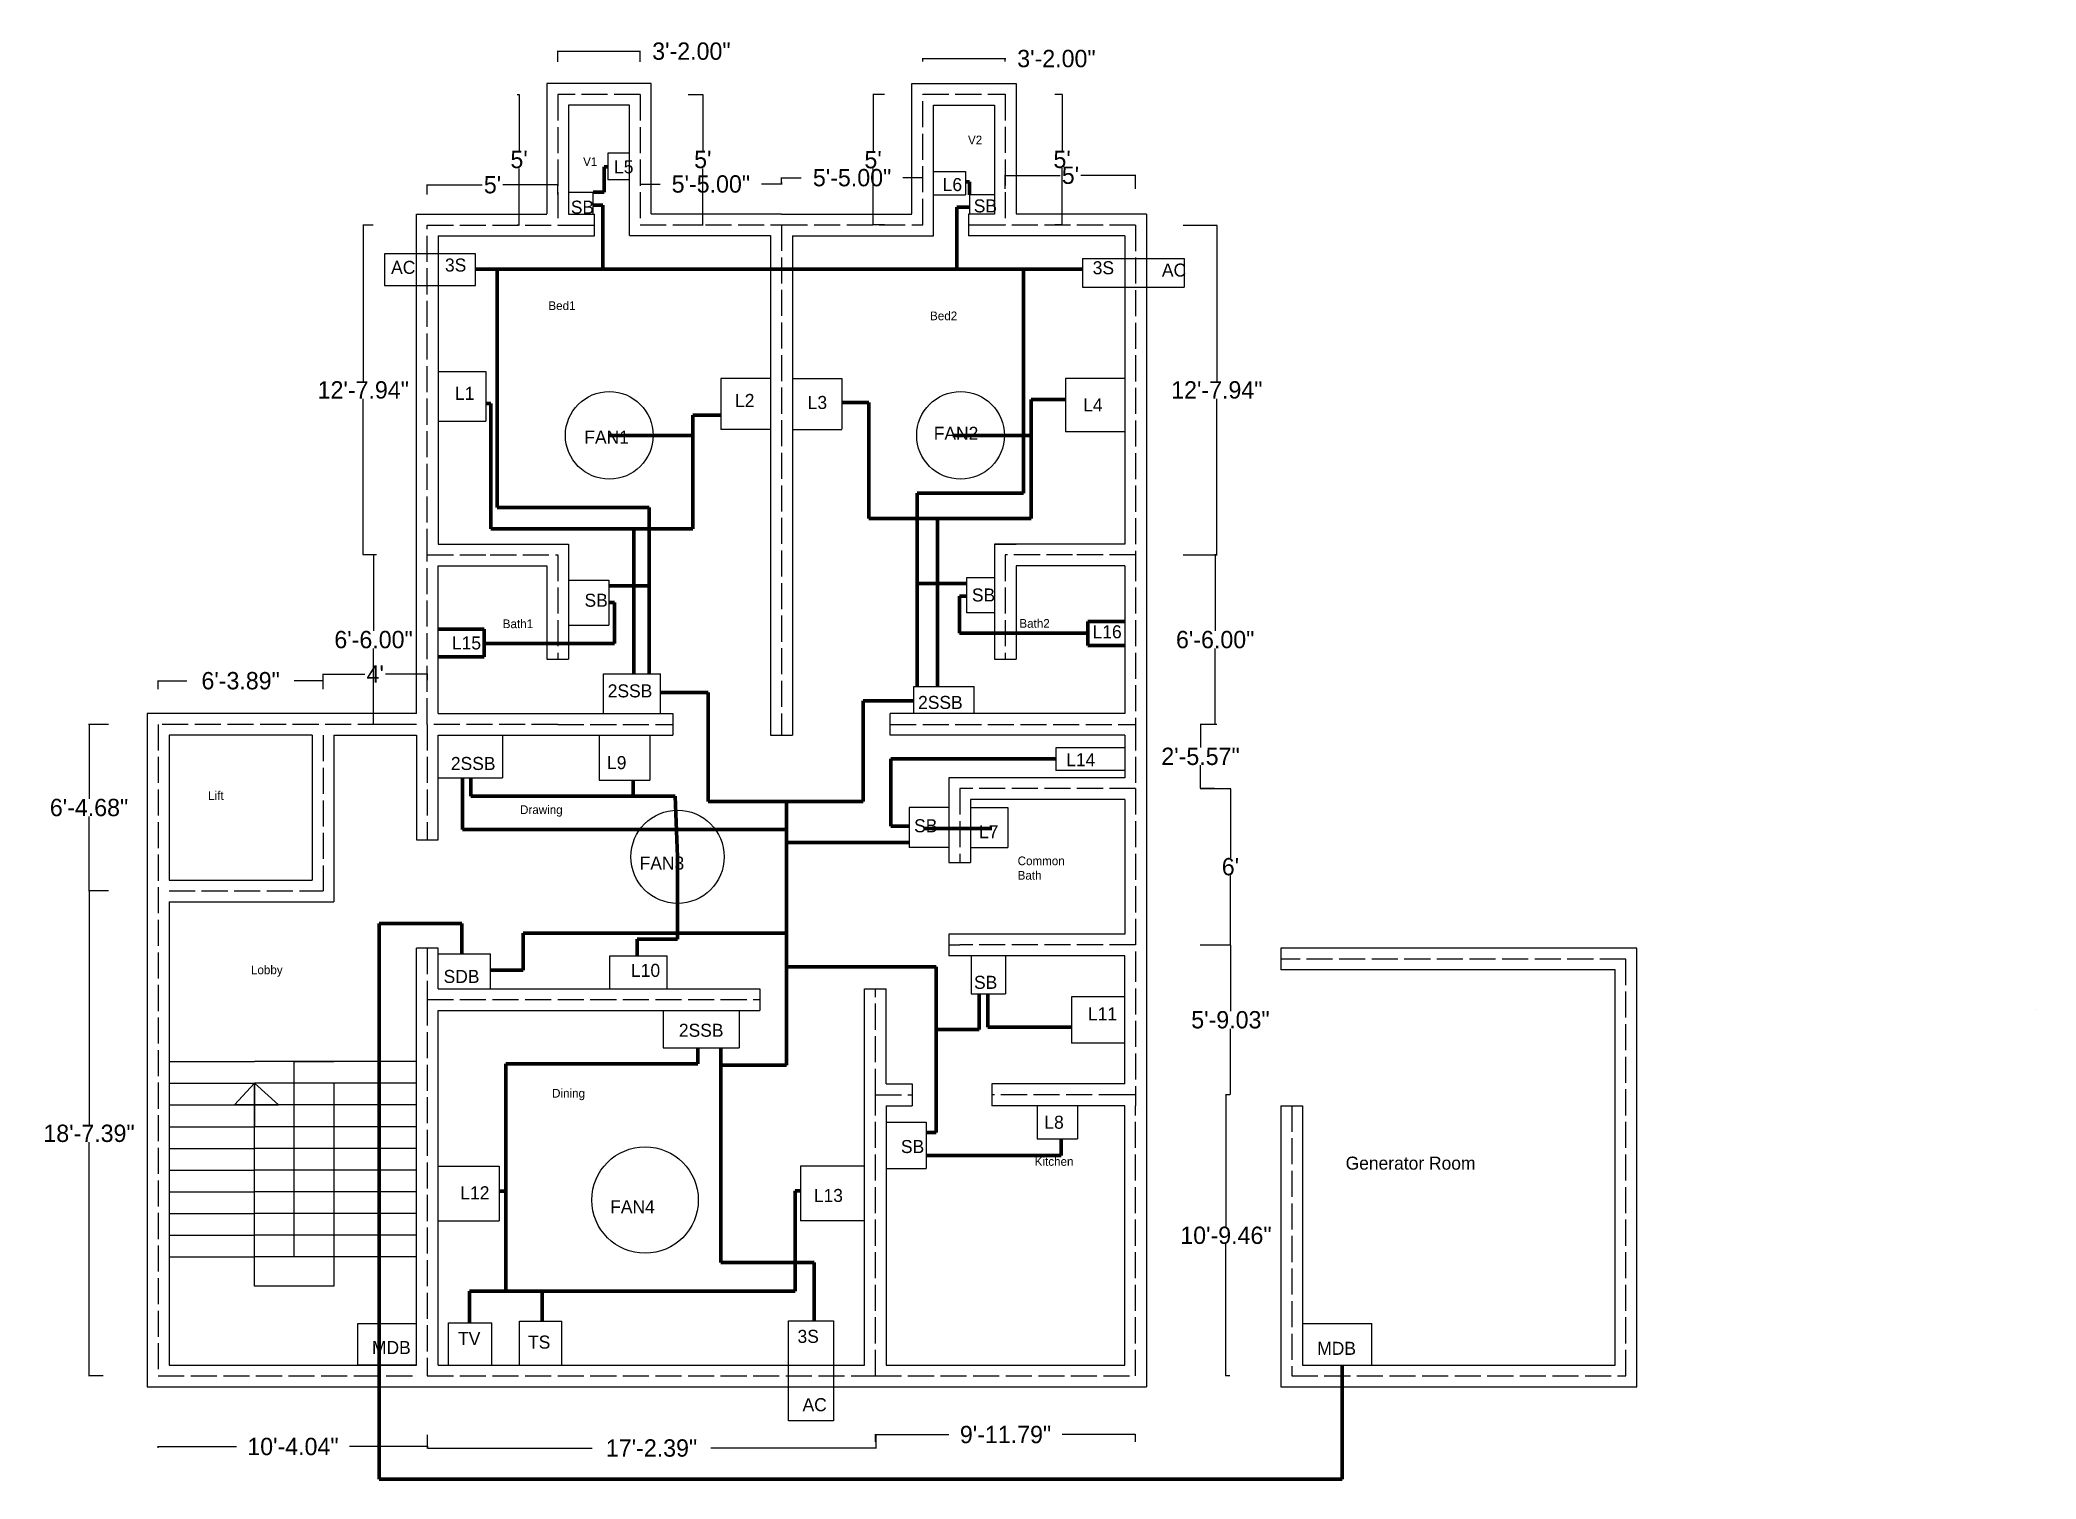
# Model space of a CAD drawing. Header units: inches. Extents: x -130 to 789, y -40 to 623.
import ezdxf

# ---------------------------------------------------------------- set-up
doc = ezdxf.new("R2010")
doc.units = ezdxf.units.IN
doc.header["$MEASUREMENT"] = 0
doc.linetypes.add('ACAD_ISO02W100', pattern=[15, 12, -3])
doc.dimstyles.get("Standard").update_dxf_attribs({"dimtxt": 7.98, "dimasz": 0.18, "dimexe": 0.18, "dimexo": 0.0625, "dimgap": 0.09, "dimtad": 0, "dimtih": 1, "dimtoh": 1, "dimzin": 0, "dimdsep": 46, "dimlunit": 3, "dimtxsty": 'Standard', "dimcen": 0.09, "dimadec": 0, "dimazin": 0, "dimtfac": 1, "dimtofl": 0, "dimtmove": 0, "dimatfit": 3, "dimfxl": 1, "dimtolj": 1, "dimtzin": 0, "dimarcsym": 0})

# ---------------------------------------------------------------- blocks, each defined once
blk = doc.blocks.new('*D1')
at = {"color": 0, "lineweight": -2}
for p, q in [((-98.33, 307.8), (-107.5, 307.8)), ((-107.32, 307.62), (-107.32, 273.54)), ((-107.32, 231.31), (-107.32, 265.38)), ((-98.33, 231.13), (-107.5, 231.13))]:
    blk.add_line(p, q, dxfattribs=at)
at = {"color": 0}
for points in [[(-107.35, 307.62), (-107.29, 307.62), (-107.32, 307.8)], [(-107.35, 231.31), (-107.29, 231.31), (-107.32, 231.13)]]:
    blk.add_solid(points, dxfattribs=at)
at = {"layer": 'Defpoints', "color": 0}
for p in [(-107.32, 307.8), (-98.27, 307.8), (-98.27, 231.13)]:
    blk.add_point(p, dxfattribs=at)
at = {"color": 0, "insert": (-107.32, 269.46), "char_height": 7.98, "attachment_point": 5}
blk.add_mtext('\\A1;6\'-4.68"', dxfattribs=at)
blk = doc.blocks.new('*D2')
at = {"color": 0, "lineweight": -2}
for p, q in [((-75.49, 324), (-75.49, 328.04)), ((-75.31, 327.86), (-62.24, 327.86)), ((0.22, 327.86), (-12.85, 327.86)), ((0.4, 324), (0.4, 328.04))]:
    blk.add_line(p, q, dxfattribs=at)
at = {"color": 0}
for points in [[(-75.31, 327.89), (-75.31, 327.83), (-75.49, 327.86)], [(0.22, 327.89), (0.22, 327.83), (0.4, 327.86)]]:
    blk.add_solid(points, dxfattribs=at)
at = {"layer": 'Defpoints', "color": 0}
for p in [(-75.49, 323.94), (0.4, 327.86), (0.4, 323.94)]:
    blk.add_point(p, dxfattribs=at)
at = {"color": 0, "insert": (-37.55, 327.86), "char_height": 7.98, "attachment_point": 5}
blk.add_mtext('\\A1;6\'-3.89"', dxfattribs=at)
blk = doc.blocks.new('*D3')
at = {"color": 0, "lineweight": -2}
for p, q in [((-98.4, 231.13), (-107.5, 231.13)), ((-107.32, 230.95), (-107.32, 123.51)), ((-107.32, 7.92), (-107.32, 115.35)), ((-100.83, 7.74), (-107.5, 7.74))]:
    blk.add_line(p, q, dxfattribs=at)
at = {"color": 0}
for points in [[(-107.35, 230.95), (-107.29, 230.95), (-107.32, 231.13)], [(-107.35, 7.92), (-107.29, 7.92), (-107.32, 7.74)]]:
    blk.add_solid(points, dxfattribs=at)
at = {"layer": 'Defpoints', "color": 0}
for p in [(-107.32, 231.13), (-98.33, 231.13), (-100.77, 7.74)]:
    blk.add_point(p, dxfattribs=at)
at = {"color": 0, "insert": (-107.32, 119.43), "char_height": 7.98, "attachment_point": 5}
blk.add_mtext('\\A1;18\'-7.39"', dxfattribs=at)
blk = doc.blocks.new('*D4')
at = {"color": 0, "lineweight": -2}
for p, q in [((24.94, 385.8), (23.44, 385.8)), ((23.62, 385.62), (23.62, 350.88)), ((23.62, 307.98), (23.62, 342.72)), ((43.31, 307.8), (23.44, 307.8))]:
    blk.add_line(p, q, dxfattribs=at)
at = {"color": 0}
for points in [[(23.59, 385.62), (23.65, 385.62), (23.62, 385.8)], [(23.59, 307.98), (23.65, 307.98), (23.62, 307.8)]]:
    blk.add_solid(points, dxfattribs=at)
at = {"layer": 'Defpoints', "color": 0}
for p in [(25.01, 385.8), (23.62, 307.8), (43.37, 307.8)]:
    blk.add_point(p, dxfattribs=at)
at = {"color": 0, "insert": (23.62, 346.8), "char_height": 7.98, "attachment_point": 5}
blk.add_mtext('\\A1;6\'-6.00"', dxfattribs=at)
blk = doc.blocks.new('*D5')
at = {"color": 0, "lineweight": -2}
for p, q in [((0.4, 328.1), (0.4, 331.14)), ((0.58, 330.96), (19.65, 330.96)), ((48.22, 330.96), (29.14, 330.96)), ((48.4, 328.1), (48.4, 331.14))]:
    blk.add_line(p, q, dxfattribs=at)
at = {"color": 0}
for points in [[(0.58, 330.99), (0.58, 330.93), (0.4, 330.96)], [(48.22, 330.99), (48.22, 330.93), (48.4, 330.96)]]:
    blk.add_solid(points, dxfattribs=at)
at = {"layer": 'Defpoints', "color": 0}
for p in [(48.4, 330.96), (0.4, 328.04), (48.4, 328.04)]:
    blk.add_point(p, dxfattribs=at)
at = {"color": 0, "insert": (24.4, 330.96), "char_height": 7.98, "attachment_point": 5}
blk.add_mtext("\\A1;4'", dxfattribs=at)
blk = doc.blocks.new('*D6')
at = {"color": 0, "lineweight": -2}
for p, q in [((23.38, 537.74), (18.72, 537.74)), ((18.9, 537.56), (18.9, 465.85)), ((18.9, 385.98), (18.9, 457.69)), ((23.38, 385.8), (18.72, 385.8))]:
    blk.add_line(p, q, dxfattribs=at)
at = {"color": 0}
for points in [[(18.87, 537.56), (18.93, 537.56), (18.9, 537.74)], [(18.87, 385.98), (18.93, 385.98), (18.9, 385.8)]]:
    blk.add_solid(points, dxfattribs=at)
at = {"layer": 'Defpoints', "color": 0}
for p in [(18.9, 537.74), (23.44, 537.74), (23.44, 385.8)]:
    blk.add_point(p, dxfattribs=at)
at = {"color": 0, "insert": (18.9, 461.77), "char_height": 7.98, "attachment_point": 5}
blk.add_mtext('\\A1;12\'-7.94"', dxfattribs=at)
blk = doc.blocks.new('*D7')
at = {"color": 0, "lineweight": -2}
for p, q in [((48.37, 551.78), (48.37, 556.46)), ((48.55, 556.28), (73.62, 556.28)), ((108.19, 556.28), (83.11, 556.28)), ((108.37, 551.78), (108.37, 556.46))]:
    blk.add_line(p, q, dxfattribs=at)
at = {"color": 0}
for points in [[(48.55, 556.31), (48.55, 556.25), (48.37, 556.28)], [(108.19, 556.31), (108.19, 556.25), (108.37, 556.28)]]:
    blk.add_solid(points, dxfattribs=at)
at = {"layer": 'Defpoints', "color": 0}
for p in [(48.37, 551.72), (108.37, 556.28), (108.37, 551.72)]:
    blk.add_point(p, dxfattribs=at)
at = {"color": 0, "insert": (78.37, 556.28), "char_height": 7.98, "attachment_point": 5}
blk.add_mtext("\\A1;5'", dxfattribs=at)
blk = doc.blocks.new('*D8')
at = {"color": 0, "lineweight": -2}
for p, q in [((108.37, 612.96), (108.37, 617.94)), ((108.55, 617.76), (146.19, 617.76)), ((146.37, 612.96), (146.37, 617.94)), ((146.37, 617.76), (146.55, 617.76))]:
    blk.add_line(p, q, dxfattribs=at)
at = {"color": 0}
for points in [[(108.55, 617.79), (108.55, 617.73), (108.37, 617.76)], [(146.19, 617.79), (146.19, 617.73), (146.37, 617.76)]]:
    blk.add_solid(points, dxfattribs=at)
at = {"layer": 'Defpoints', "color": 0}
for p in [(146.37, 617.76), (108.37, 612.9), (146.37, 612.9)]:
    blk.add_point(p, dxfattribs=at)
at = {"color": 0, "insert": (169.91, 617.76), "char_height": 7.98, "attachment_point": 5}
blk.add_mtext('\\A1;3\'-2.00"', dxfattribs=at)
blk = doc.blocks.new('*D9')
at = {"color": 0, "lineweight": -2}
for p, q in [((89.7, 597.87), (90.78, 597.87)), ((90.6, 597.69), (90.6, 571.95)), ((90.6, 538.05), (90.6, 563.79)), ((89.7, 537.87), (90.78, 537.87))]:
    blk.add_line(p, q, dxfattribs=at)
at = {"color": 0}
for points in [[(90.57, 597.69), (90.63, 597.69), (90.6, 597.87)], [(90.57, 538.05), (90.63, 538.05), (90.6, 537.87)]]:
    blk.add_solid(points, dxfattribs=at)
at = {"layer": 'Defpoints', "color": 0}
for p in [(89.63, 597.87), (89.63, 537.87), (90.6, 537.87)]:
    blk.add_point(p, dxfattribs=at)
at = {"color": 0, "insert": (90.6, 567.87), "char_height": 7.98, "attachment_point": 5}
blk.add_mtext("\\A1;5'", dxfattribs=at)
blk = doc.blocks.new('*D10')
at = {"color": 0, "lineweight": -2}
for p, q in [((168.42, 597.87), (175.35, 597.87)), ((175.17, 597.69), (175.17, 571.95)), ((175.17, 538.05), (175.17, 563.79)), ((168.42, 537.87), (175.35, 537.87))]:
    blk.add_line(p, q, dxfattribs=at)
at = {"color": 0}
for points in [[(175.14, 597.69), (175.2, 597.69), (175.17, 597.87)], [(175.14, 538.05), (175.2, 538.05), (175.17, 537.87)]]:
    blk.add_solid(points, dxfattribs=at)
at = {"layer": 'Defpoints', "color": 0}
for p in [(168.36, 597.87), (168.36, 537.87), (175.17, 537.87)]:
    blk.add_point(p, dxfattribs=at)
at = {"color": 0, "insert": (175.17, 567.87), "char_height": 7.98, "attachment_point": 5}
blk.add_mtext("\\A1;5'", dxfattribs=at)
blk = doc.blocks.new('*D11')
at = {"color": 0, "lineweight": -2}
for p, q in [((146.37, 557.5), (146.37, 556.42)), ((146.55, 556.6), (155.5, 556.6)), ((211.19, 556.6), (202.23, 556.6)), ((211.37, 557.5), (211.37, 556.42))]:
    blk.add_line(p, q, dxfattribs=at)
at = {"color": 0}
for points in [[(146.55, 556.63), (146.55, 556.57), (146.37, 556.6)], [(211.19, 556.63), (211.19, 556.57), (211.37, 556.6)]]:
    blk.add_solid(points, dxfattribs=at)
at = {"layer": 'Defpoints', "color": 0}
for p in [(146.37, 557.57), (211.37, 557.57), (211.37, 556.6)]:
    blk.add_point(p, dxfattribs=at)
at = {"color": 0, "insert": (178.87, 556.6), "char_height": 7.98, "attachment_point": 5}
blk.add_mtext('\\A1;5\'-5.00"', dxfattribs=at)
blk = doc.blocks.new('*D12')
at = {"color": 0, "lineweight": -2}
for p, q in [((211.37, 556.48), (211.37, 559.69)), ((211.55, 559.51), (220.5, 559.51)), ((276.19, 559.51), (267.23, 559.51)), ((276.37, 556.48), (276.37, 559.69))]:
    blk.add_line(p, q, dxfattribs=at)
at = {"color": 0}
for points in [[(211.55, 559.54), (211.55, 559.48), (211.37, 559.51)], [(276.19, 559.54), (276.19, 559.48), (276.37, 559.51)]]:
    blk.add_solid(points, dxfattribs=at)
at = {"layer": 'Defpoints', "color": 0}
for p in [(211.37, 556.42), (276.37, 559.51), (276.37, 556.42)]:
    blk.add_point(p, dxfattribs=at)
at = {"color": 0, "insert": (243.87, 559.51), "char_height": 7.98, "attachment_point": 5}
blk.add_mtext('\\A1;5\'-5.00"', dxfattribs=at)
blk = doc.blocks.new('*D13')
at = {"color": 0, "lineweight": -2}
for p, q in [((258.81, 597.8), (253.35, 597.8)), ((253.53, 597.62), (253.53, 571.88)), ((253.53, 537.98), (253.53, 563.72)), ((258.81, 537.8), (253.35, 537.8))]:
    blk.add_line(p, q, dxfattribs=at)
at = {"color": 0}
for points in [[(253.5, 597.62), (253.56, 597.62), (253.53, 597.8)], [(253.5, 537.98), (253.56, 537.98), (253.53, 537.8)]]:
    blk.add_solid(points, dxfattribs=at)
at = {"layer": 'Defpoints', "color": 0}
for p in [(253.53, 597.8), (258.88, 597.8), (258.88, 537.8)]:
    blk.add_point(p, dxfattribs=at)
at = {"color": 0, "insert": (253.53, 567.8), "char_height": 7.98, "attachment_point": 5}
blk.add_mtext("\\A1;5'", dxfattribs=at)
blk = doc.blocks.new('*D14')
at = {"color": 0, "lineweight": -2}
for p, q in [((276.37, 612.97), (276.37, 614.54)), ((276.55, 614.36), (314.19, 614.36)), ((314.37, 612.97), (314.37, 614.54)), ((314.37, 614.36), (314.55, 614.36))]:
    blk.add_line(p, q, dxfattribs=at)
at = {"color": 0}
for points in [[(276.55, 614.39), (276.55, 614.33), (276.37, 614.36)], [(314.19, 614.39), (314.19, 614.33), (314.37, 614.36)]]:
    blk.add_solid(points, dxfattribs=at)
at = {"layer": 'Defpoints', "color": 0}
for p in [(276.37, 612.9), (314.37, 614.36), (314.37, 612.9)]:
    blk.add_point(p, dxfattribs=at)
at = {"color": 0, "insert": (337.91, 614.36), "char_height": 7.98, "attachment_point": 5}
blk.add_mtext('\\A1;3\'-2.00"', dxfattribs=at)
blk = doc.blocks.new('*D15')
at = {"color": 0, "lineweight": -2}
for p, q in [((337.18, 597.93), (340.7, 597.93)), ((340.52, 597.75), (340.52, 572.01)), ((340.52, 538.11), (340.52, 563.85)), ((337.18, 537.93), (340.7, 537.93))]:
    blk.add_line(p, q, dxfattribs=at)
at = {"color": 0}
for points in [[(340.49, 597.75), (340.55, 597.75), (340.52, 597.93)], [(340.49, 538.11), (340.55, 538.11), (340.52, 537.93)]]:
    blk.add_solid(points, dxfattribs=at)
at = {"layer": 'Defpoints', "color": 0}
for p in [(337.12, 597.93), (337.12, 537.93), (340.52, 537.93)]:
    blk.add_point(p, dxfattribs=at)
at = {"color": 0, "insert": (340.52, 567.93), "char_height": 7.98, "attachment_point": 5}
blk.add_mtext("\\A1;5'", dxfattribs=at)
blk = doc.blocks.new('*D16')
at = {"color": 0, "lineweight": -2}
for p, q in [((314.37, 554.37), (314.37, 560.8)), ((314.55, 560.62), (339.62, 560.62)), ((374.19, 560.62), (349.11, 560.62)), ((374.37, 554.37), (374.37, 560.8))]:
    blk.add_line(p, q, dxfattribs=at)
at = {"color": 0}
for points in [[(314.55, 560.65), (314.55, 560.59), (314.37, 560.62)], [(374.19, 560.65), (374.19, 560.59), (374.37, 560.62)]]:
    blk.add_solid(points, dxfattribs=at)
at = {"layer": 'Defpoints', "color": 0}
for p in [(374.37, 560.62), (314.37, 554.31), (374.37, 554.31)]:
    blk.add_point(p, dxfattribs=at)
at = {"color": 0, "insert": (344.37, 560.62), "char_height": 7.98, "attachment_point": 5}
blk.add_mtext("\\A1;5'", dxfattribs=at)
blk = doc.blocks.new('*D17')
at = {"color": 0, "lineweight": -2}
for p, q in [((396.25, 537.74), (411.91, 537.74)), ((411.73, 537.56), (411.73, 465.85)), ((411.73, 385.98), (411.73, 457.69)), ((396.25, 385.8), (411.91, 385.8))]:
    blk.add_line(p, q, dxfattribs=at)
at = {"color": 0}
for points in [[(411.7, 537.56), (411.76, 537.56), (411.73, 537.74)], [(411.7, 385.98), (411.76, 385.98), (411.73, 385.8)]]:
    blk.add_solid(points, dxfattribs=at)
at = {"layer": 'Defpoints', "color": 0}
for p in [(396.19, 537.74), (396.19, 385.8), (411.73, 385.8)]:
    blk.add_point(p, dxfattribs=at)
at = {"color": 0, "insert": (411.73, 461.77), "char_height": 7.98, "attachment_point": 5}
blk.add_mtext('\\A1;12\'-7.94"', dxfattribs=at)
blk = doc.blocks.new('*D18')
at = {"color": 0, "lineweight": -2}
for p, q in [((411.67, 385.8), (410.79, 385.8)), ((410.97, 385.62), (410.97, 350.88)), ((410.97, 307.98), (410.97, 342.72)), ((411.67, 307.8), (410.79, 307.8))]:
    blk.add_line(p, q, dxfattribs=at)
at = {"color": 0}
for points in [[(410.94, 385.62), (411, 385.62), (410.97, 385.8)], [(410.94, 307.98), (411, 307.98), (410.97, 307.8)]]:
    blk.add_solid(points, dxfattribs=at)
at = {"layer": 'Defpoints', "color": 0}
for p in [(411.73, 385.8), (410.97, 307.8), (411.73, 307.8)]:
    blk.add_point(p, dxfattribs=at)
at = {"color": 0, "insert": (410.97, 346.8), "char_height": 7.98, "attachment_point": 5}
blk.add_mtext('\\A1;6\'-6.00"', dxfattribs=at)
blk = doc.blocks.new('*D19')
at = {"color": 0, "lineweight": -2}
for p, q in [((410.73, 307.8), (404.05, 307.8)), ((404.23, 307.62), (404.23, 297.1)), ((404.23, 278.41), (404.23, 288.94)), ((410.73, 278.23), (404.05, 278.23))]:
    blk.add_line(p, q, dxfattribs=at)
at = {"color": 0}
for points in [[(404.2, 307.62), (404.26, 307.62), (404.23, 307.8)], [(404.2, 278.41), (404.26, 278.41), (404.23, 278.23)]]:
    blk.add_solid(points, dxfattribs=at)
at = {"layer": 'Defpoints', "color": 0}
for p in [(410.79, 307.8), (404.23, 278.23), (410.79, 278.23)]:
    blk.add_point(p, dxfattribs=at)
at = {"color": 0, "insert": (404.23, 293.02), "char_height": 7.98, "attachment_point": 5}
blk.add_mtext('\\A1;2\'-5.57"', dxfattribs=at)
blk = doc.blocks.new('*D20')
at = {"color": 0, "lineweight": -2}
for p, q in [((404.11, 278.23), (418.18, 278.23)), ((418, 278.05), (418, 246.31)), ((418, 206.41), (418, 238.15)), ((404.11, 206.23), (418.18, 206.23))]:
    blk.add_line(p, q, dxfattribs=at)
at = {"color": 0}
for points in [[(417.97, 278.05), (418.03, 278.05), (418, 278.23)], [(417.97, 206.41), (418.03, 206.41), (418, 206.23)]]:
    blk.add_solid(points, dxfattribs=at)
at = {"layer": 'Defpoints', "color": 0}
for p in [(404.05, 278.23), (404.05, 206.23), (418, 206.23)]:
    blk.add_point(p, dxfattribs=at)
at = {"color": 0, "insert": (418, 242.23), "char_height": 7.98, "attachment_point": 5}
blk.add_mtext("\\A1;6'", dxfattribs=at)
blk = doc.blocks.new('*D21')
at = {"color": 0, "lineweight": -2}
for p, q in [((417.94, 206.23), (417.82, 206.23)), ((418, 206.05), (418, 175.8)), ((418, 137.38), (418, 167.64)), ((417.94, 137.2), (417.82, 137.2))]:
    blk.add_line(p, q, dxfattribs=at)
at = {"color": 0}
for points in [[(417.97, 206.05), (418.03, 206.05), (418, 206.23)], [(417.97, 137.38), (418.03, 137.38), (418, 137.2)]]:
    blk.add_solid(points, dxfattribs=at)
at = {"layer": 'Defpoints', "color": 0}
for p in [(418, 206.23), (418, 137.2), (418, 137.2)]:
    blk.add_point(p, dxfattribs=at)
at = {"color": 0, "insert": (418, 171.72), "char_height": 7.98, "attachment_point": 5}
blk.add_mtext('\\A1;5\'-9.03"', dxfattribs=at)
blk = doc.blocks.new('*D22')
at = {"color": 0, "lineweight": -2}
for p, q in [((417.76, 137.2), (415.75, 137.2)), ((415.93, 137.02), (415.93, 76.55)), ((415.93, 7.92), (415.93, 68.39)), ((417.76, 7.74), (415.75, 7.74))]:
    blk.add_line(p, q, dxfattribs=at)
at = {"color": 0}
for points in [[(415.9, 137.02), (415.96, 137.02), (415.93, 137.2)], [(415.9, 7.92), (415.96, 7.92), (415.93, 7.74)]]:
    blk.add_solid(points, dxfattribs=at)
at = {"layer": 'Defpoints', "color": 0}
for p in [(417.82, 137.2), (415.93, 7.74), (417.82, 7.74)]:
    blk.add_point(p, dxfattribs=at)
at = {"color": 0, "insert": (415.93, 72.47), "char_height": 7.98, "attachment_point": 5}
blk.add_mtext('\\A1;10\'-9.46"', dxfattribs=at)
blk = doc.blocks.new('*D23')
at = {"color": 0, "lineweight": -2}
for p, q in [((254.58, -22.66), (254.58, -19.09)), ((254.76, -19.27), (288.45, -19.27)), ((374.19, -19.27), (340.5, -19.27)), ((374.37, -22.66), (374.37, -19.09))]:
    blk.add_line(p, q, dxfattribs=at)
at = {"color": 0}
for points in [[(254.76, -19.24), (254.76, -19.3), (254.58, -19.27)], [(374.19, -19.24), (374.19, -19.3), (374.37, -19.27)]]:
    blk.add_solid(points, dxfattribs=at)
at = {"layer": 'Defpoints', "color": 0}
for p in [(254.58, -19.27), (254.58, -22.72), (374.37, -22.72)]:
    blk.add_point(p, dxfattribs=at)
at = {"color": 0, "insert": (314.48, -19.27), "char_height": 7.98, "attachment_point": 5}
blk.add_mtext('\\A1;9\'-11.79"', dxfattribs=at)
blk = doc.blocks.new('*D24')
at = {"color": 0, "lineweight": -2}
for p, q in [((48.37, -19.31), (48.37, -25.66)), ((48.55, -25.48), (124.21, -25.48)), ((254.58, -25.48), (178.92, -25.48)), ((254.76, -19.31), (254.76, -25.66))]:
    blk.add_line(p, q, dxfattribs=at)
at = {"color": 0}
for points in [[(48.55, -25.45), (48.55, -25.51), (48.37, -25.48)], [(254.58, -25.45), (254.58, -25.51), (254.76, -25.48)]]:
    blk.add_solid(points, dxfattribs=at)
at = {"layer": 'Defpoints', "color": 0}
for p in [(48.37, -19.24), (48.37, -25.48), (254.76, -19.24)]:
    blk.add_point(p, dxfattribs=at)
at = {"color": 0, "insert": (151.57, -25.48), "char_height": 7.98, "attachment_point": 5}
blk.add_mtext('\\A1;17\'-2.39"', dxfattribs=at)
blk = doc.blocks.new('*D25')
at = {"color": 0, "lineweight": -2}
for p, q in [((-75.49, -25.39), (-75.49, -24.61)), ((-75.31, -24.79), (-39.5, -24.79)), ((48.37, -24.79), (12.55, -24.79)), ((48.55, -25.39), (48.55, -24.61))]:
    blk.add_line(p, q, dxfattribs=at)
at = {"color": 0}
for points in [[(-75.31, -24.76), (-75.31, -24.82), (-75.49, -24.79)], [(48.37, -24.76), (48.37, -24.82), (48.55, -24.79)]]:
    blk.add_solid(points, dxfattribs=at)
at = {"layer": 'Defpoints', "color": 0}
for p in [(-75.49, -24.79), (-75.49, -25.45), (48.55, -25.45)]:
    blk.add_point(p, dxfattribs=at)
at = {"color": 0, "insert": (-13.47, -24.79), "char_height": 7.98, "attachment_point": 5}
blk.add_mtext('\\A1;10\'-4.04"', dxfattribs=at)

msp = doc.modelspace()

# ---------------------------------------------------------------- linework, layer by layer
for p, q in [((151.369, 602.865), (103.369, 602.865)), ((103.369, 602.865), (103.369, 542.865)), ((151.369, 542.865), (151.369, 602.865)), ((271.369, 542.928), (271.369, 602.928)), ((271.369, 602.928), (319.369, 602.928)), ((319.369, 602.928), (319.369, 542.928)), ((319.369, 602.928), (319.369, 542.928)), ((319.369, 602.928), (319.369, 542.928)), ((141.369, 592.865), (113.369, 592.865)), ((113.369, 592.865), (113.369, 542.74)), ((141.369, 532.865), (141.369, 592.865)), ((281.369, 532.803), (281.369, 592.928)), ((281.369, 592.928), (309.369, 592.928)), ((309.369, 592.928), (309.369, 542.74)), ((131.518, 570.883), (131.518, 558.502)), ((141.369, 570.883), (131.518, 570.883)), ((281.369, 562.347), (296.102, 562.347)), ((296.102, 562.347), (296.102, 551.62)), ((113.369, 552.816), (124.66, 552.816)), ((124.66, 542.74), (124.66, 552.816)), ((141.369, 558.502), (131.518, 558.502)), ((281.369, 551.62), (296.102, 551.62)), ((309.369, 551.62), (297.877, 551.62)), ((297.877, 551.62), (297.877, 542.74)), ((43.369, 312.803), (43.369, 542.74)), ((43.369, 542.74), (103.369, 542.74)), ((103.369, 542.865), (103.369, 542.865)), ((113.369, 542.74), (125.369, 542.74)), ((125.369, 532.74), (125.369, 542.74)), ((151.369, 542.865), (211.369, 542.865)), ((211.369, 542.803), (271.369, 542.803)), ((309.369, 542.74), (297.369, 542.74)), ((297.369, 542.74), (297.369, 532.74)), ((379.369, 542.74), (319.369, 542.74)), ((379.369, 542.74), (379.369, 542.74)), ((379.369, 542.74), (379.369, 542.74)), ((379.369, 542.74), (379.369, 283.233)), ((108.369, 537.74), (113.369, 537.74)), ((141.369, 532.865), (206.369, 532.865)), ((206.369, 532.865), (206.369, 302.803)), ((314.369, 537.74), (309.369, 537.74)), ((70.605, 524.457), (28.71, 524.457)), ((28.71, 524.457), (28.71, 509.939)), ((53.369, 532.74), (113.369, 532.74)), ((53.369, 532.74), (53.369, 390.803)), ((70.605, 509.939), (70.605, 524.457)), ((113.369, 532.74), (113.369, 532.74)), ((113.369, 532.74), (125.369, 532.74)), ((216.369, 532.803), (281.369, 532.803)), ((216.369, 532.803), (216.369, 302.803)), ((309.369, 532.74), (297.369, 532.74)), ((369.369, 532.74), (309.369, 532.74)), ((369.369, 532.74), (369.369, 390.803)), ((349.906, 522.351), (396.717, 522.351)), ((349.906, 522.351), (349.906, 509.114)), ((396.717, 522.351), (396.717, 509.114)), ((28.71, 509.939), (70.605, 509.939)), ((349.906, 509.114), (396.717, 509.114)), ((53.369, 470.331), (75.312, 470.331)), ((75.312, 470.331), (75.312, 447.42)), ((183.45, 467.058), (183.45, 443.601)), ((206.369, 467.058), (183.45, 467.058)), ((216.369, 467.096), (239.193, 467.096)), ((239.193, 467.096), (239.193, 443.69)), ((342.15, 467.058), (342.15, 442.539)), ((369.369, 467.058), (342.15, 467.058)), ((53.369, 447.42), (75.312, 447.42)), ((206.369, 443.601), (183.45, 443.601)), ((216.369, 443.601), (239.193, 443.601)), ((369.369, 442.539), (342.15, 442.539)), ((53.369, 390.803), (77.369, 390.803)), ((77.369, 390.803), (113.369, 390.803)), ((103.369, 390.803), (113.369, 390.803)), ((113.369, 390.803), (113.369, 337.803)), ((309.369, 390.803), (319.369, 390.803)), ((345.369, 390.803), (309.369, 390.803)), ((309.369, 390.803), (309.369, 337.803)), ((369.369, 390.803), (345.369, 390.803)), ((25.007, 385.803), (25.007, 385.803)), ((25.007, 385.803), (25.007, 385.803)), ((25.007, 385.803), (25.007, 385.803)), ((25.007, 385.803), (25.007, 385.803)), ((53.369, 380.803), (77.369, 380.803)), ((53.369, 312.803), (53.369, 380.803)), ((77.369, 380.803), (103.369, 380.803)), ((103.369, 380.803), (103.369, 337.803)), ((345.369, 380.803), (319.369, 380.803)), ((319.369, 380.803), (319.369, 337.803)), ((369.369, 380.803), (345.369, 380.803)), ((369.369, 380.803), (369.369, 312.803)), ((113.369, 374.27), (131.892, 374.27)), ((131.892, 374.27), (131.892, 353.405)), ((309.369, 375.241), (296.586, 375.241)), ((296.586, 375.241), (296.586, 359.228)), ((309.369, 359.228), (296.586, 359.228)), ((113.369, 353.405), (131.892, 353.405)), ((103.369, 337.803), (113.369, 337.803)), ((129.463, 331.083), (155.698, 331.083)), ((129.463, 312.803), (129.463, 331.083)), ((155.698, 312.803), (155.698, 331.083)), ((309.369, 337.803), (319.369, 337.803)), ((272.295, 325.26), (299.987, 325.26)), ((272.295, 312.803), (272.295, 325.26)), ((299.987, 312.803), (299.987, 325.26)), ((43.369, 312.803), (-80.493, 312.803)), ((-80.493, 312.803), (-80.493, 2.74)), ((53.369, 312.803), (103.369, 312.803)), ((103.369, 312.803), (113.369, 312.803)), ((113.369, 312.803), (161.369, 312.803)), ((161.369, 312.803), (161.369, 302.803)), ((369.369, 312.803), (261.369, 312.803)), ((261.369, 302.803), (261.369, 312.803)), ((369.369, 307.803), (369.369, 307.803)), ((369.369, 307.803), (369.369, 307.803)), ((-4.601, 302.803), (-70.493, 302.803)), ((-70.493, 302.803), (-70.493, 236.127)), ((-4.601, 302.803), (-4.601, 236.127)), ((5.399, 302.803), (5.399, 226.127)), ((5.399, 302.803), (43.369, 302.803)), ((43.369, 302.803), (43.369, 254.597)), ((53.369, 302.803), (161.369, 302.803)), ((53.369, 254.597), (53.369, 302.803)), ((83.047, 302.803), (83.047, 283.191)), ((127.4, 302.803), (127.4, 282.142)), ((150.729, 302.803), (150.729, 282.142)), ((206.369, 302.803), (216.369, 302.803)), ((369.369, 302.803), (261.369, 302.803)), ((369.369, 296.952), (337.571, 296.952)), ((337.571, 296.952), (337.571, 286.524)), ((369.369, 302.803), (369.369, 283.233)), ((374.369, 295.518), (374.369, 295.518)), ((369.369, 286.524), (337.571, 286.524)), ((53.369, 283.191), (83.047, 283.191)), ((127.4, 282.142), (150.729, 282.142)), ((369.369, 283.233), (288.381, 283.233)), ((288.381, 283.233), (288.381, 244.233)), ((379.369, 283.233), (379.369, 201.233)), ((288.381, 269.482), (270.104, 269.482)), ((270.104, 269.482), (270.104, 251.06)), ((369.369, 273.233), (298.381, 273.233)), ((298.381, 273.233), (298.381, 244.233)), ((298.381, 269.482), (315.607, 269.482)), ((315.607, 269.482), (315.607, 251.06)), ((369.369, 273.233), (369.369, 211.233)), ((43.369, 254.597), (48.369, 254.597)), ((48.369, 254.597), (53.369, 254.597)), ((288.381, 251.06), (270.104, 251.06)), ((298.381, 251.06), (315.607, 251.06)), ((288.381, 244.233), (298.381, 244.233)), ((-70.493, 236.127), (-4.601, 236.127)), ((-70.493, 226.127), (-70.493, 12.74)), ((-70.493, 226.127), (5.399, 226.127)), ((43.369, 12.74), (43.369, 204.74)), ((53.369, 204.74), (43.369, 204.74)), ((53.369, 186.078), (53.369, 204.74)), ((53.369, 202.19), (67.838, 202.19)), ((67.838, 202.19), (77.459, 202.19)), ((77.459, 186.078), (77.459, 202.19)), ((298.381, 211.233), (288.381, 211.233)), ((288.381, 211.233), (288.381, 201.233)), ((288.381, 206.233), (293.381, 206.233)), ((293.381, 206.233), (293.381, 206.233)), ((369.369, 211.233), (298.381, 211.233)), ((605.023, 204.705), (441.204, 204.705)), ((441.204, 204.705), (441.204, 194.705)), ((605.023, 2.74), (605.023, 204.705)), ((132.312, 201.2), (158.71, 201.2)), ((132.312, 186.078), (132.312, 201.2)), ((158.71, 186.078), (158.71, 201.2)), ((369.369, 201.233), (288.381, 201.233)), ((298.608, 201.233), (298.608, 183.73)), ((314.485, 201.233), (314.485, 183.73)), ((369.369, 142.199), (369.369, 201.233)), ((379.369, 201.233), (379.369, 2.74)), ((595.023, 194.705), (441.204, 194.705)), ((595.023, 12.74), (595.023, 194.705)), ((53.369, 186.078), (201.369, 186.078)), ((201.369, 186.078), (201.369, 176.078)), ((249.581, 12.74), (249.581, 186.078)), ((249.581, 186.078), (259.581, 186.078)), ((259.581, 142.199), (259.581, 186.078)), ((53.369, 12.74), (53.369, 176.078)), ((53.369, 176.078), (201.369, 176.078)), ((156.871, 176.078), (156.871, 158.774)), ((191.853, 176.078), (191.853, 158.774)), ((298.608, 183.73), (314.485, 183.73)), ((344.858, 182.351), (344.858, 160.977)), ((369.369, 182.351), (344.858, 182.351)), ((788.778, 176.388), (788.778, 176.388)), ((156.871, 158.774), (191.853, 158.774)), ((369.369, 160.977), (344.858, 160.977)), ((-70.493, 152.532), (-31.172, 152.532)), ((43.369, 152.532), (-31.172, 152.532)), ((-12.901, 62.532), (-12.901, 152.532)), ((-12.901, 152.532), (5.369, 152.532)), ((-70.493, 142.532), (-31.172, 142.532)), ((-31.172, 142.532), (-40.319, 132.532)), ((43.369, 142.532), (-31.172, 142.532)), ((-31.172, 62.532), (-31.172, 142.532)), ((-31.172, 142.532), (-31.172, 132.532)), ((-31.172, 142.532), (-31.172, 132.532)), ((-20.09, 132.532), (-31.172, 142.532)), ((-31.172, 142.532), (-31.172, 132.532)), ((5.369, 142.532), (5.369, 49.033)), ((259.581, 142.199), (271.581, 142.199)), ((271.581, 142.199), (271.581, 132.199)), ((369.369, 142.199), (308.137, 142.199)), ((308.137, 142.199), (308.137, 132.199)), ((-70.493, 132.532), (-31.172, 132.532)), ((-31.172, 132.532), (-40.319, 132.532)), ((-40.319, 132.532), (-40.319, 132.532)), ((43.369, 132.532), (-31.172, 132.532)), ((-31.172, 132.532), (-31.172, 122.532)), ((-31.172, 132.532), (-20.09, 132.532)), ((259.581, 132.199), (271.581, 132.199)), ((259.581, 132.199), (259.581, 12.74)), ((369.369, 132.199), (308.137, 132.199)), ((329.014, 132.199), (329.014, 116.967)), ((347.546, 132.199), (347.546, 116.967)), ((374.369, 137.199), (369.369, 137.199)), ((369.369, 12.74), (369.369, 132.199)), ((441.204, 132.199), (441.204, 2.74)), ((441.204, 132.199), (451.204, 132.199)), ((451.204, 132.199), (451.204, 12.74)), ((-70.493, 122.532), (-31.172, 122.532)), ((43.369, 122.532), (-31.172, 122.532)), ((-31.172, 122.532), (-31.172, 122.532)), ((259.581, 124.644), (272.179, 124.644)), ((272.179, 124.644), (278.009, 124.644)), ((278.009, 124.644), (278.009, 103.292)), ((-70.493, 112.532), (-31.172, 112.532)), ((43.369, 112.532), (-31.172, 112.532)), ((329.014, 116.967), (347.546, 116.967)), ((-70.493, 102.532), (-31.172, 102.532)), ((43.369, 102.532), (-31.172, 102.532)), ((53.369, 104.29), (81.379, 104.29)), ((81.379, 104.29), (81.379, 79.151)), ((220.113, 104.29), (220.113, 79.151)), ((249.581, 104.29), (220.113, 104.29)), ((259.581, 103.292), (278.009, 103.292)), ((-70.493, 92.532), (-31.172, 92.532)), ((43.369, 92.532), (-31.172, 92.532)), ((-70.493, 82.532), (-31.172, 82.532)), ((43.369, 82.532), (-31.172, 82.532)), ((53.369, 79.151), (81.379, 79.151)), ((249.581, 79.151), (220.113, 79.151)), ((-70.493, 72.532), (-31.172, 72.532)), ((43.369, 72.532), (-31.172, 72.532)), ((-70.493, 62.532), (-31.172, 62.532)), ((43.369, 62.532), (-31.172, 62.532)), ((-31.172, 49.033), (-31.172, 62.532)), ((5.369, 49.033), (-31.172, 49.033)), ((16.377, 12.74), (16.377, 31.97)), ((16.377, 31.97), (43.369, 31.97)), ((58.096, 32.24), (78.064, 32.24)), ((58.096, 12.74), (58.096, 32.24)), ((78.064, 12.74), (78.064, 32.24)), ((90.736, 33.007), (110.32, 33.007)), ((90.736, 12.74), (90.736, 33.007)), ((110.32, 12.74), (110.32, 33.007)), ((214.534, 33.194), (235.28, 33.194)), ((214.534, -12.853), (214.534, 33.194)), ((235.28, 33.194), (235.28, -12.853)), ((451.204, 31.97), (483.086, 31.97)), ((483.086, 12.74), (483.086, 31.97)), ((-70.493, 12.74), (43.369, 12.74)), ((53.369, 12.74), (249.581, 12.74)), ((254.581, 12.74), (254.581, 12.74)), ((259.581, 12.74), (369.369, 12.74)), ((451.204, 12.74), (595.023, 12.74)), ((-80.493, 2.74), (43.369, 2.74)), ((43.369, 2.74), (379.369, 2.74)), ((441.204, 2.74), (605.023, 2.74)), ((235.28, -12.853), (214.534, -12.853))]:
    msp.add_line(p, q)
at = {"linetype": 'ACAD_ISO02W100'}
for p, q in [((108.369, 597.865), (108.369, 537.74)), ((146.369, 597.865), (108.369, 597.865)), ((146.369, 597.865), (146.369, 537.865)), ((276.369, 537.803), (276.369, 597.928)), ((276.369, 597.928), (314.369, 597.928)), ((314.369, 597.928), (314.369, 537.74)), ((48.369, 385.803), (48.369, 537.74)), ((48.369, 537.74), (108.369, 537.74)), ((113.369, 537.74), (125.369, 537.74)), ((146.369, 537.865), (211.369, 537.865)), ((211.369, 537.865), (211.369, 302.803)), ((211.369, 537.803), (276.369, 537.803)), ((309.369, 537.74), (297.369, 537.74)), ((374.369, 537.74), (314.369, 537.74)), ((374.369, 537.74), (374.369, 385.803)), ((48.369, 385.803), (77.369, 385.803)), ((48.369, 307.803), (48.369, 385.803)), ((77.369, 385.803), (108.369, 385.803)), ((108.369, 385.803), (108.369, 337.803)), ((345.369, 385.803), (314.369, 385.803)), ((314.369, 385.803), (314.369, 337.803)), ((374.369, 385.803), (345.369, 385.803)), ((374.369, 385.803), (374.369, 307.803)), ((43.369, 307.803), (-75.493, 307.803)), ((-75.493, 307.803), (-75.493, 7.74)), ((108.369, 307.803), (48.369, 307.803)), ((48.369, 307.803), (48.369, 254.597)), ((108.369, 307.803), (161.369, 307.803)), ((261.369, 307.803), (374.369, 307.803)), ((374.369, 307.803), (374.369, 278.233)), ((0.399, 302.803), (0.399, 231.127)), ((374.369, 278.233), (293.381, 278.233)), ((293.381, 278.233), (293.381, 244.233)), ((374.369, 278.233), (374.369, 201.233)), ((-70.493, 231.127), (0.399, 231.127)), ((48.369, 204.74), (48.369, 181.078)), ((374.369, 206.233), (293.381, 206.233)), ((374.369, 201.233), (374.369, 132.199)), ((600.023, 199.705), (441.204, 199.705)), ((600.023, 7.74), (600.023, 199.705)), ((254.581, 137.199), (254.581, 186.078)), ((48.369, 181.078), (201.369, 181.078)), ((48.369, 181.078), (48.369, 7.74)), ((254.581, 7.74), (254.581, 137.199)), ((254.581, 137.199), (271.581, 137.199)), ((369.369, 137.199), (308.137, 137.199)), ((374.369, 7.74), (374.369, 132.199)), ((446.204, 132.199), (446.204, 7.74)), ((-75.493, 7.74), (43.369, 7.74)), ((48.369, 7.74), (254.581, 7.74)), ((254.581, 7.74), (374.369, 7.74)), ((446.204, 7.74), (600.023, 7.74))]:
    msp.add_line(p, q, dxfattribs=at)
at = {"color": 1, "lineweight": 211}
for p, q in [((129.735, 552.816), (129.735, 564.504)), ((131.518, 564.504), (129.735, 564.504)), ((124.66, 552.816), (129.735, 552.816)), ((296.102, 557.631), (297.877, 557.631)), ((297.877, 551.62), (297.877, 557.631)), ((75.312, 455.508), (75.912, 455.508)), ((75.912, 455.508), (77.134, 455.508)), ((77.663, 455.508), (77.134, 455.508)), ((77.663, 455.508), (77.663, 397.806)), ((170.505, 397.806), (170.505, 450.226)), ((183.45, 450.226), (170.505, 450.226)), ((239.193, 456.022), (251.585, 456.022)), ((251.585, 402.606), (251.585, 456.022)), ((326.346, 457.343), (331.195, 457.343)), ((326.346, 457.343), (326.346, 440.874)), ((331.195, 457.343), (337.267, 457.343)), ((342.15, 457.343), (337.267, 457.343)), ((170.505, 440.874), (132.111, 440.874)), ((326.346, 440.874), (290.181, 440.874)), ((326.346, 440.874), (326.346, 402.606)), ((77.663, 397.806), (120.396, 397.806)), ((120.396, 397.806), (143.425, 397.806)), ((143.425, 331.083), (143.425, 397.806)), ((143.425, 397.806), (170.505, 397.806)), ((283.236, 402.606), (251.585, 402.606)), ((326.346, 402.606), (283.236, 402.606)), ((283.236, 325.26), (283.236, 402.606)), ((131.892, 363.982), (134.507, 363.982)), ((134.507, 345.106), (134.507, 363.982)), ((293.262, 349.801), (293.262, 366.864)), ((296.586, 366.864), (293.262, 366.864)), ((348.142, 349.801), (293.262, 349.801)), ((352.412, 349.801), (348.142, 349.801)), ((74.587, 345.106), (78.621, 345.106)), ((78.621, 345.106), (134.507, 345.106)), ((261.678, 260.922), (261.678, 291.974)), ((261.678, 291.974), (332.682, 291.974)), ((337.571, 291.974), (332.682, 291.974)), ((68.33, 283.191), (68.33, 274.78)), ((143.05, 282.142), (143.05, 274.78)), ((68.33, 274.78), (143.05, 274.78)), ((143.05, 274.78), (162.458, 274.78)), ((162.458, 274.78), (163.555, 246.81)), ((270.104, 260.922), (261.678, 260.922)), ((308.118, 259.772), (277.03, 259.772)), ((163.555, 246.81), (163.555, 208.872)), ((163.555, 208.872), (144.991, 208.872)), ((144.991, 201.2), (144.991, 208.872)), ((306.366, 183.73), (306.366, 178.309)), ((306.366, 178.309), (306.366, 168.342)), ((306.366, 168.342), (340.524, 168.342)), ((344.858, 168.342), (340.524, 168.342)), ((172.946, 158.774), (172.946, 151.495)), ((172.946, 151.495), (84.558, 151.495)), ((84.558, 151.495), (84.558, 92.879)), ((340.028, 116.967), (340.028, 109.285)), ((278.009, 109.285), (286.04, 109.285)), ((286.04, 109.285), (340.028, 109.285)), ((81.379, 92.879), (84.558, 92.879)), ((84.558, 92.879), (84.558, 46.717)), ((217.691, 46.717), (217.691, 93.067)), ((220.113, 93.067), (217.691, 93.067)), ((84.558, 46.717), (67.757, 46.717)), ((67.757, 46.717), (67.757, 39.932)), ((84.558, 46.717), (101.238, 46.717)), ((101.238, 46.717), (101.238, 38.478)), ((101.238, 46.717), (217.691, 46.717)), ((67.757, 32.24), (67.757, 39.932)), ((101.238, 33.007), (101.238, 38.478))]:
    msp.add_line(p, q, dxfattribs=at)
at = {"color": 5, "lineweight": 211}
for p, q in [((124.66, 546.94), (129.103, 546.94)), ((129.103, 522.084), (129.103, 546.94)), ((292.115, 521.444), (292.115, 545.985)), ((292.115, 545.985), (292.115, 545.985)), ((297.877, 545.985), (292.115, 545.985)), ((80.582, 517.356), (70.605, 517.356)), ((80.582, 517.356), (80.582, 407.692)), ((80.582, 517.356), (340.041, 517.356)), ((129.103, 517.356), (129.103, 522.084)), ((292.115, 517.356), (292.115, 521.444)), ((322.726, 517.356), (322.726, 505.196)), ((349.906, 517.356), (340.041, 517.356)), ((322.726, 505.196), (322.726, 414.269)), ((322.726, 414.269), (273.761, 414.269)), ((273.761, 414.269), (273.761, 333.676)), ((80.582, 407.692), (150.507, 407.692)), ((150.507, 407.692), (150.507, 338.462)), ((120.396, 397.806), (120.396, 397.806)), ((131.892, 371.669), (138.359, 371.669)), ((150.507, 371.669), (138.359, 371.669)), ((273.761, 372.727), (277.816, 372.727)), ((277.816, 372.727), (293.898, 372.727)), ((296.586, 372.727), (293.898, 372.727)), ((150.507, 331.083), (150.507, 338.462)), ((273.761, 325.26), (273.761, 333.676)), ((155.698, 322.507), (164.986, 322.507)), ((164.986, 322.507), (177.676, 322.507)), ((177.676, 322.507), (177.676, 272.333)), ((249.01, 272.333), (249.01, 318.631)), ((249.01, 318.631), (249.01, 318.631)), ((249.01, 318.631), (258.118, 318.631)), ((272.295, 318.631), (258.118, 318.631)), ((64.558, 283.191), (64.558, 259.399)), ((177.676, 272.333), (249.01, 272.333)), ((213.636, 272.333), (213.636, 261.888)), ((64.558, 259.399), (205.912, 259.399)), ((213.636, 259.399), (205.912, 259.399)), ((213.636, 261.888), (213.636, 253.369)), ((213.636, 253.369), (245.427, 253.369)), ((213.636, 253.369), (213.636, 150.868)), ((270.104, 253.369), (245.427, 253.369)), ((92.51, 211.658), (204.153, 211.658)), ((92.51, 211.658), (92.51, 194.581)), ((213.636, 211.658), (204.153, 211.658)), ((77.459, 194.581), (92.51, 194.581)), ((213.636, 196.195), (237.286, 196.195)), ((237.286, 196.195), (282.555, 196.195)), ((282.555, 196.195), (282.555, 119.927)), ((302.355, 183.73), (302.355, 175.412)), ((302.355, 167.242), (302.355, 175.412)), ((282.555, 167.242), (293.19, 167.242)), ((293.19, 167.242), (302.355, 167.242)), ((183.41, 158.774), (183.41, 143.362)), ((183.41, 150.868), (213.636, 150.868)), ((183.41, 60.058), (183.41, 143.362)), ((278.009, 119.927), (282.555, 119.927)), ((191.383, 60.058), (183.41, 60.058)), ((226.338, 60.058), (191.383, 60.058)), ((226.338, 42.295), (226.338, 60.058)), ((226.338, 33.194), (226.338, 42.295))]:
    msp.add_line(p, q, dxfattribs=at)
at = {"lineweight": 211}
for p, q in [((53.369, 351.653), (74.587, 351.653)), ((74.587, 351.653), (74.587, 338.942)), ((352.412, 355.133), (352.412, 344.042)), ((369.369, 355.133), (352.412, 355.133)), ((369.369, 344.042), (352.412, 344.042)), ((53.369, 338.942), (74.587, 338.942))]:
    msp.add_line(p, q, dxfattribs=at)
at = {"color": 2, "lineweight": 211}
for p, q in [((26.22, 216.037), (26.22, 41.897)), ((26.22, 216.037), (64.289, 216.037)), ((64.289, 202.19), (64.289, 216.037)), ((26.22, 31.97), (26.22, 41.897)), ((26.22, 31.97), (26.22, -19.243)), ((469.472, 12.74), (469.472, -4.892)), ((469.472, -39.753), (469.472, -4.892)), ((26.22, -19.243), (26.22, -39.753)), ((26.22, -39.753), (411.538, -39.753)), ((411.538, -39.753), (462.198, -39.753)), ((462.198, -39.753), (469.472, -39.753))]:
    msp.add_line(p, q, dxfattribs=at)
msp.add_lwpolyline([(43.369, 12.74), (16.377, 12.74), (16.377, 12.74), (43.369, 12.74)], close=True)
for centre, radius in [((132.111, 440.874), 20.184), ((293.773, 440.874), 20.184), ((163.555, 246.81), 21.464), ((148.594, 88.751), 24.502)]:
    msp.add_circle(centre, radius)

# ---------------------------------------------------------------- texts
at = {"attachment_point": 1}
for s, insert, char_height in [('V2', (297.198, 578.893), 4), ('V1', (120.076, 568.921), 4), ('L5', (134.314, 567.535), 6), ('L6', (285.565, 559.378), 6), ('SB', (114.406, 548.964), 6), ('SB', (299.852, 549.553), 6), ('AC', (31.702, 521.255), 6), ('3S', (56.497, 522.322), 6), ('3S', (354.608, 521.07), 6), ('AC', (386.457, 520.002), 6), ('Bed1', (104.089, 502.594), 4), ('Bed2', (279.755, 497.906), 4), ('L1', (61.112, 463.24), 6), ('L2', (190.004, 459.967), 6), ('L3', (223.442, 459.038), 6), ('L4', (350.217, 457.887), 6), ('FAN1', (120.642, 443.056), 6), ('FAN2', (281.451, 444.841), 6), ('SB', (120.718, 367.962), 6), ('SB', (299.015, 370.388), 6), ('Bath2', (320.856, 356.289), 4), ('2SSB', (131.407, 326.231), 6), ('L14', (342.426, 294.527), 6), ('2SSB', (59.223, 292.786), 6), ('L9', (131.084, 293.179), 6), ('Lift', (-52.514, 277.014), 4), ('Drawing', (91.043, 270.503), 4), ('SB', (272.409, 264.109), 6), ('L7', (302.303, 261.365), 6), ('FAN3', (146.096, 246.904), 6), ('Common\\PBath', (320.054, 246.942), 4), ('Lobby', (-32.791, 196.752), 4), ('SDB', (55.864, 194.715), 6), ('L10', (142.134, 197.521), 6), ('SB', (299.989, 192.004), 6), ('L11', (352.452, 177.525), 6), ('2SSB', (164.159, 169.935), 6), ('Dining', (105.786, 139.935), 4), ('L8', (332.356, 127.588), 6), ('SB', (266.349, 116.394), 6), ('Kitchen', (327.917, 108.52), 4), ('L12', (63.576, 95.093), 6), ('L13', (226.251, 93.867), 6), ('FAN4', (132.538, 88.675), 6), ('TV', (62.518, 27.961), 6), ('3S', (218.76, 28.973), 6), ('MDB', (22.899, 23.837), 6), ('TS', (94.727, 26.326), 6), ('MDB', (457.945, 23.461), 6), ('AC', (221.065, -2.493), 6)]:
    msp.add_mtext(s, dxfattribs=dict(at, insert=insert, char_height=char_height))
for s, insert, char_height, width in [('\\pi0.4735,t0.7215;Bath1', (82.617, 356.111), 4, 1.08228), ('2SSB', (274.238, 320.893), 6, 0.48582)]:
    msp.add_mtext(s, dxfattribs=dict(at, insert=insert, char_height=char_height, width=width))
at = {"lineweight": 211, "char_height": 6, "attachment_point": 1}
for s, insert in [('L16', (354.548, 353.427)), ('L15', (59.7, 348.295)), ('Generator Room', (471.015, 108.737))]:
    msp.add_mtext(s, dxfattribs=dict(at, insert=insert))

# ---------------------------------------------------------------- dimensions: what is measured, and where the dimension line sits
for base, p1, p2, picture, middle in [((146.369, 617.756), (108.369, 612.902), (146.369, 612.902), '*D8', (169.914, 617.756)), ((314.369, 614.359), (276.369, 612.903), (314.369, 612.903), '*D14', (337.914, 614.359)), ((108.369, 556.28), (48.369, 551.721), (108.369, 551.721), '*D7', (78.369, 556.28)), ((211.369, 556.595), (146.369, 557.566), (211.369, 557.566), '*D11', (178.869, 556.595)), ((276.369, 559.509), (211.369, 556.415), (276.369, 556.415), '*D12', (243.869, 559.509)), ((374.369, 560.621), (314.369, 554.311), (374.369, 554.311), '*D16', (344.369, 560.621)), ((0.399, 327.861), (-75.493, 323.937), (0.399, 323.937), '*D2', (-37.547, 327.861)), ((48.399, 330.957), (0.399, 328.041), (48.399, 328.041), '*D5', (24.399, 330.957)), ((254.581, -19.273), (374.369, -22.723), (254.581, -22.723), '*D23', (314.475, -19.273)), ((-75.493, -24.793), (48.549, -25.453), (-75.493, -25.453), '*D25', (-13.472, -24.793)), ((48.369, -25.483), (254.761, -19.243), (48.369, -19.243), '*D24', (151.565, -25.483))]:
    dim = msp.add_linear_dim(base=base, p1=p1, p2=p2, dimstyle='Standard')
    dim.commit()
    dim.dimension.update_dxf_attribs({"geometry": picture, "text_midpoint": middle})
for base, p1, p2, picture, middle in [((90.605, 537.865), (89.633, 597.865), (89.633, 537.865), '*D9', (90.605, 567.865)), ((175.165, 537.865), (168.362, 597.865), (168.362, 537.865), '*D10', (175.165, 567.865)), ((253.531, 597.803), (258.877, 537.803), (258.877, 597.803), '*D13', (253.531, 567.803)), ((340.521, 537.928), (337.119, 597.928), (337.119, 537.928), '*D15', (340.521, 567.928)), ((18.901, 537.74), (23.445, 385.803), (23.445, 537.74), '*D6', (18.901, 461.772)), ((411.728, 385.803), (396.192, 537.74), (396.192, 385.803), '*D17', (411.728, 461.772)), ((23.625, 307.803), (25.007, 385.803), (43.369, 307.803), '*D4', (23.625, 346.803)), ((410.975, 307.803), (411.728, 385.803), (411.728, 307.803), '*D18', (410.975, 346.803)), ((-107.322, 307.803), (-98.271, 231.127), (-98.271, 307.803), '*D1', (-107.322, 269.465)), ((404.232, 278.233), (410.795, 307.803), (410.795, 278.233), '*D19', (404.232, 293.018)), ((418, 206.233), (404.052, 278.233), (404.052, 206.233), '*D20', (418, 242.233)), ((-107.322, 231.127), (-100.766, 7.74), (-98.333, 231.127), '*D3', (-107.322, 119.434)), ((418, 137.199), (418, 206.233), (418, 137.199), '*D21', (418, 171.716)), ((415.927, 7.74), (417.82, 137.199), (417.82, 7.74), '*D22', (415.927, 72.47))]:
    dim = msp.add_linear_dim(base=base, p1=p1, p2=p2, angle=90, dimstyle='Standard')
    dim.commit()
    dim.dimension.update_dxf_attribs({"geometry": picture, "text_midpoint": middle})

doc.saveas('drawing.dxf')
